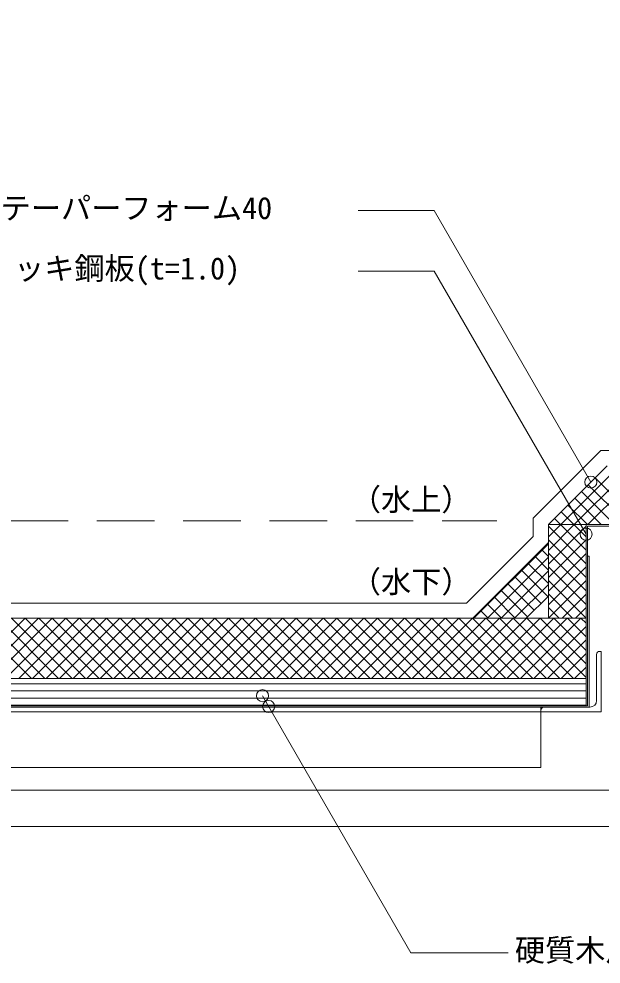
# Model space of a CAD drawing. Units: millimetres, scale not verified. Extents: x -1380 to 1380, y -955 to 955.
# Drawn here: x -136 to 250, y -505 to 121 of the extents above; entities that cross this region are included whole.
import ezdxf
from ezdxf.enums import TextEntityAlignment as Align

# ---------------------------------------------------------------- set-up
doc = ezdxf.new("R2010")
doc.units = ezdxf.units.MM
doc.header["$LTSCALE"] = 3
doc.linetypes.add('USER2', pattern=[19.05, 12.7, -6.35])
for name, color, linetype, lineweight in [('0-1_BOUSUI', 1, 'Continuous', 18), ('0-2_MOJI', 7, 'Continuous', 18), ('0-3_HATCH', 9, 'Continuous', 18), ('0-4_KANAMONO', 5, 'Continuous', 18), ('0-6_TEKKOTU', 7, 'Continuous', 18), ('0-8_dannnetu', 6, 'Continuous', 18), ('0-9_bo-do', 3, 'Continuous', 18), ('0-D_doubuti', 5, 'Continuous', 18)]:
    doc.layers.add(name, color=color, linetype=linetype, lineweight=lineweight)
doc.styles.add('ＭＳ ゴシック', font='')
doc.styles.get('ＭＳ ゴシック').set_extended_font_data('MS Gothic')

msp = doc.modelspace()

# ---------------------------------------------------------------- linework, layer by layer
at = {"layer": '0-1_BOUSUI'}
msp.add_lwpolyline([(504.271, -164.835), (250.131, -164.835), (205.273, -209.692), (205.273, -221.692), (161.131, -265.835), (-490.585, -265.835), (-534.727, -265.835), (-534.727, 105.308), (-550.585, 121.165), (-715.127, 121.165)], dxfattribs=at)
at = {"layer": '0-2_MOJI', "linetype": 'USER2'}
msp.add_line((-483.827, -211.368), (181.201, -211.368), dxfattribs=at)
at = {"layer": '0-2_MOJI'}
for points in [[(89.169, -5.869), (139.608, -5.869), (243.424, -185.684)], [(89.169, -45.869), (139.608, -45.869), (240.273, -220.227)], [(188.606, -497.521), (124.172, -497.521), (25.851, -327.225)]]:
    msp.add_lwpolyline(points, dxfattribs=at)
for centre in [(243.424, -185.684), (240.273, -220.227), (25.851, -327.225), (29.988, -334.39)]:
    msp.add_circle(centre, 4, dxfattribs=at)
at = {"layer": '0-3_HATCH'}
for p, q in [((223.47, -213.835), (262.47, -174.835)), ((232.45, -213.835), (271.45, -174.835)), ((241.431, -213.835), (280.431, -174.835)), ((268.114, -213.835), (241.693, -187.414)), ((277.094, -213.835), (246.184, -182.924)), ((259.133, -213.835), (237.203, -191.904)), ((250.153, -213.835), (232.713, -196.395)), ((232.193, -213.835), (223.733, -205.375)), ((241.173, -213.835), (228.223, -200.885)), ((223.212, -213.835), (219.243, -209.865)), ((215.273, -222.032), (223.47, -213.835)), ((215.273, -231.012), (232.45, -213.835)), ((240.273, -239.876), (215.273, -214.876)), ((215.273, -239.992), (240.273, -214.992)), ((240.273, -230.895), (223.212, -213.835)), ((240.273, -221.915), (232.193, -213.835)), ((240.273, -248.856), (215.273, -223.856)), ((215.273, -248.972), (240.273, -223.972)), ((165.958, -275.835), (215.273, -226.519)), ((215.273, -234.969), (210.706, -230.402)), ((215.273, -225.989), (215.196, -225.912)), ((174.938, -275.835), (215.273, -235.499)), ((215.273, -243.95), (206.216, -234.892)), ((240.273, -257.836), (215.273, -232.836)), ((215.273, -257.953), (240.273, -232.953)), ((214.913, -261.55), (197.235, -243.872)), ((215.273, -252.93), (201.725, -239.382)), ((240.273, -266.816), (215.273, -241.816)), ((215.273, -266.933), (240.273, -241.933)), ((183.918, -275.835), (215.273, -244.479)), ((210.423, -266.04), (192.745, -248.362)), ((205.933, -270.53), (188.255, -252.853)), ((192.898, -275.835), (215.273, -253.46)), ((240.273, -275.797), (215.273, -250.797)), ((215.352, -275.835), (240.273, -250.913)), ((193.276, -275.835), (179.275, -261.833)), ((201.443, -275.02), (183.765, -257.343)), ((231.331, -275.835), (215.273, -259.777)), ((224.332, -275.835), (240.273, -259.893)), ((184.296, -275.835), (174.785, -266.323)), ((222.351, -275.835), (215.273, -268.757)), ((233.312, -275.835), (240.273, -268.874)), ((166.336, -275.835), (165.804, -275.303)), ((175.316, -275.835), (170.295, -270.813)), ((-171.414, -315.835), (-131.414, -275.835)), ((-127.265, -315.835), (-167.265, -275.835)), ((-162.433, -315.835), (-122.433, -275.835)), ((-118.285, -315.835), (-158.285, -275.835)), ((-153.453, -315.835), (-113.453, -275.835)), ((-109.305, -315.835), (-149.305, -275.835)), ((-144.473, -315.835), (-104.473, -275.835)), ((-100.324, -315.835), (-140.324, -275.835)), ((-135.492, -315.835), (-95.492, -275.835)), ((-91.344, -315.835), (-131.344, -275.835)), ((-126.512, -315.835), (-86.512, -275.835)), ((-82.364, -315.835), (-122.364, -275.835)), ((-117.532, -315.835), (-77.532, -275.835)), ((-73.384, -315.835), (-113.384, -275.835)), ((-108.552, -315.835), (-68.552, -275.835)), ((-64.403, -315.835), (-104.403, -275.835)), ((-99.571, -315.835), (-59.571, -275.835)), ((-55.423, -315.835), (-95.423, -275.835)), ((-90.591, -315.835), (-50.591, -275.835)), ((-46.443, -315.835), (-86.443, -275.835)), ((-81.611, -315.835), (-41.611, -275.835)), ((-37.463, -315.835), (-77.463, -275.835)), ((-72.631, -315.835), (-32.631, -275.835)), ((-28.482, -315.835), (-68.482, -275.835)), ((-63.65, -315.835), (-23.65, -275.835)), ((-19.502, -315.835), (-59.502, -275.835)), ((-54.67, -315.835), (-14.67, -275.835)), ((-10.522, -315.835), (-50.522, -275.835)), ((-45.69, -315.835), (-5.69, -275.835)), ((-1.542, -315.835), (-41.542, -275.835)), ((-36.71, -315.835), (3.29, -275.835)), ((7.439, -315.835), (-32.561, -275.835)), ((-27.729, -315.835), (12.271, -275.835)), ((16.419, -315.835), (-23.581, -275.835)), ((-18.749, -315.835), (21.251, -275.835)), ((25.399, -315.835), (-14.601, -275.835)), ((-9.769, -315.835), (30.231, -275.835)), ((34.379, -315.835), (-5.621, -275.835)), ((-0.789, -315.835), (39.211, -275.835)), ((43.36, -315.835), (3.36, -275.835)), ((8.192, -315.835), (48.192, -275.835)), ((52.34, -315.835), (12.34, -275.835)), ((17.172, -315.835), (57.172, -275.835)), ((61.32, -315.835), (21.32, -275.835)), ((26.152, -315.835), (66.152, -275.835)), ((70.3, -315.835), (30.3, -275.835)), ((35.132, -315.835), (75.132, -275.835)), ((79.281, -315.835), (39.281, -275.835)), ((44.113, -315.835), (84.113, -275.835)), ((88.261, -315.835), (48.261, -275.835)), ((53.093, -315.835), (93.093, -275.835)), ((97.241, -315.835), (57.241, -275.835)), ((62.073, -315.835), (102.073, -275.835)), ((106.221, -315.835), (66.221, -275.835)), ((71.053, -315.835), (111.053, -275.835)), ((115.202, -315.835), (75.202, -275.835)), ((80.034, -315.835), (120.034, -275.835)), ((124.182, -315.835), (84.182, -275.835)), ((89.014, -315.835), (129.014, -275.835)), ((133.162, -315.835), (93.162, -275.835)), ((97.994, -315.835), (137.994, -275.835)), ((142.142, -315.835), (102.142, -275.835)), ((106.974, -315.835), (146.974, -275.835)), ((151.123, -315.835), (111.123, -275.835)), ((115.955, -315.835), (155.955, -275.835)), ((160.103, -315.835), (120.103, -275.835)), ((124.935, -315.835), (164.935, -275.835)), ((169.083, -315.835), (129.083, -275.835)), ((133.915, -315.835), (173.915, -275.835)), ((178.064, -315.835), (138.064, -275.835)), ((142.895, -315.835), (182.895, -275.835)), ((187.044, -315.835), (147.044, -275.835)), ((151.876, -315.835), (191.876, -275.835)), ((196.024, -315.835), (156.024, -275.835)), ((160.856, -315.835), (200.856, -275.835)), ((205.004, -315.835), (165.004, -275.835)), ((169.836, -315.835), (209.836, -275.835)), ((213.985, -315.835), (173.985, -275.835)), ((178.816, -315.835), (218.816, -275.835)), ((222.965, -315.835), (182.965, -275.835)), ((187.797, -315.835), (227.797, -275.835)), ((231.945, -315.835), (191.945, -275.835)), ((196.777, -315.835), (236.777, -275.835)), ((240.273, -315.182), (200.925, -275.835)), ((205.757, -315.835), (240.273, -281.319)), ((240.273, -306.202), (209.906, -275.835)), ((240.273, -297.222), (218.886, -275.835)), ((240.273, -288.242), (227.866, -275.835)), ((240.273, -279.261), (236.846, -275.835)), ((214.738, -315.835), (240.273, -290.299)), ((223.718, -315.835), (240.273, -299.279)), ((232.698, -315.835), (240.273, -308.259)), ((-588.727, -319.26), (240.273, -319.26)), ((-588.727, -324.022), (240.273, -324.022)), ((-588.727, -328.785), (240.273, -328.785)), ((-588.727, -333.547), (240.273, -333.547))]:
    msp.add_line(p, q, dxfattribs=at)
at = {"layer": '0-4_KANAMONO'}
for points in [[(241.273, -333.835), (241.273, -214.835), (340.273, -214.835), (340.273, -213.835), (240.273, -213.835), (240.273, -333.835)], [(241.273, -333.835), (241.273, -234.835), (242.273, -234.835), (242.273, -334.835), (-589.727, -334.835), (-589.727, -234.835), (-588.727, -234.835), (-588.727, -333.835)]]:
    msp.add_lwpolyline(points, close=True, dxfattribs=at)
at = {"layer": '0-6_TEKKOTU'}
for p, q in [((-279.727, -389.835), (900.276, -389.835)), ((-279.727, -413.835), (900.276, -413.835))]:
    msp.add_line(p, q, dxfattribs=at)
at = {"layer": '0-8_dannnetu'}
for p, q in [((215.273, -213.835), (254.273, -174.835)), ((215.273, -275.835), (215.273, -213.835)), ((240.273, -213.835), (215.273, -213.835)), ((215.273, -225.835), (165.273, -275.835)), ((215.273, -261.19), (200.628, -275.835)), ((240.273, -275.835), (-569.727, -275.835))]:
    msp.add_line(p, q, dxfattribs=at)
at = {"layer": '0-9_bo-do'}
msp.add_lwpolyline([(-588.727, -333.835), (240.273, -333.835), (240.273, -315.835), (-588.727, -315.835)], close=True, dxfattribs=at)
at = {"layer": '0-D_doubuti'}
for p, q in [((247.273, -299.835), (247.273, -330.335)), ((210.273, -337.835), (-549.727, -337.835)), ((242.773, -334.835), (212.273, -334.835))]:
    msp.add_line(p, q, dxfattribs=at)
msp.add_lwpolyline([(210.273, -336.835), (210.273, -337.835), (250.273, -337.835), (250.273, -297.835), (249.273, -297.835)], dxfattribs=at)
msp.add_lwpolyline([(210.273, -334.835), (-549.727, -334.835), (-549.727, -374.835), (210.273, -374.835)], close=True, dxfattribs=at)
for centre, radius, start, end in [((249.273, -299.835), 2, 90, 180), ((242.773, -330.335), 4.5, 270, 0), ((212.273, -336.835), 2, 90, 180)]:
    msp.add_arc(centre, radius, start, end, dxfattribs=at)

# ---------------------------------------------------------------- texts
at = {"layer": '0-2_MOJI', "style": 'ＭＳ ゴシック'}
for s, p in [('テーパーフォーム40', (-147.631, -15.869)), ('溶融亜鉛メッキ鋼板(t=1.0)', (-238.704, -55.869)), ('（水上）', (84.394, -208.98)), ('（水下）', (84.394, -263.447)), ('硬質木片セメント板（t=18程度）', (193.059, -507.521))]:
    msp.add_text(s, height=14.66, dxfattribs=at).set_placement(p, align=Align.BOTTOM_LEFT)

doc.saveas('drawing.dxf')
